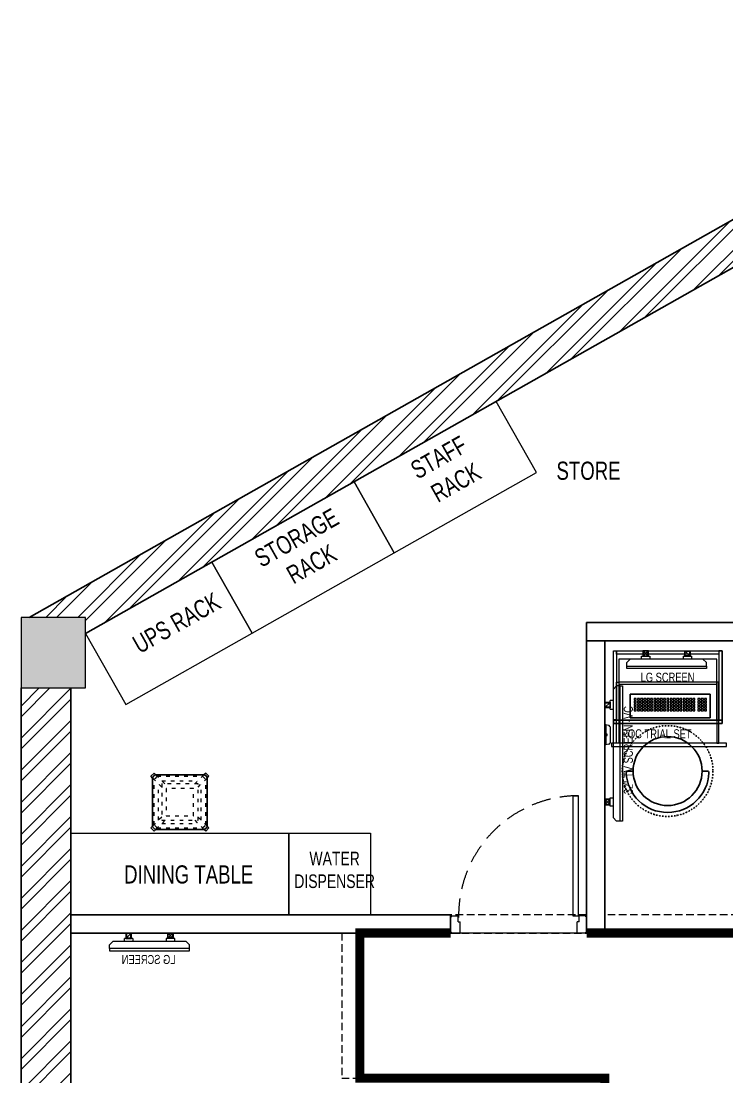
# Model space of a CAD drawing. Header units: feet. Extents: x 3163340 to 3169606, y -5539336 to -5517086.
# Drawn here: x 3163340 to 3167230, y -5522903 to -5517086 of the extents above; entities that cross this region are included whole.
import ezdxf

# ---------------------------------------------------------------- set-up
doc = ezdxf.new("R2010")
doc.units = ezdxf.units.FT
doc.header["$LTSCALE"] = 33
doc.header["$MEASUREMENT"] = 0
for name, pattern in [('a_p6_plan_L18$0$HIDDEN', [0.375, 0.25, -0.125]), ('ACAD_ISO03W100', [30, 12, -18]), ('DASHDOT2', [0.5, 0.25, -0.125, 0, -0.125]), ('HIDDEN', [9.525, 6.35, -3.175]), ('HIDDEN2', [4.7625, 3.175, -1.5875])]:
    doc.linetypes.add(name, pattern=pattern)
for name, color, linetype, lineweight in [('A-COL', 243, 'Continuous', 9), ('column hatch', 5, 'Continuous', 0), ('Door', 2, 'Continuous', 13), ('Floor-Unit', 1, 'Continuous', 13), ('LENS-DIM', 252, 'Continuous', 5), ('LENS-DOOR', 34, 'Continuous', 20), ('LENS-FURNITURE', 13, 'Continuous', 9), ('LENS-PARTITION', 21, 'Continuous', 25), ('LENS-TEXT', 31, 'Continuous', 5), ('LENS_CURTAIN', 5, 'a_p6_plan_L18$0$HIDDEN', 9), ('LENS_DIMENSION', 193, 'Continuous', 0), ('LENS_PARTITION', 21, 'Continuous', 25), ('LK-EQPMT', 3, 'Continuous', 18), ('LK-FF&E WALL', 1, 'Continuous', 9), ('LK-IT', 3, 'Continuous', 18), ('LK-TILES FINISH', 251, 'Continuous', 5), ('LN-ELEVATION-1', 81, 'Continuous', 25), ('LN-ELEVATION-2', 103, 'Continuous', 20), ('LN-ELEVATION-3', 125, 'Continuous', 18), ('LN-ELEVATION-5', 167, 'Continuous', 5), ('LN-HATCH', 251, 'Continuous', 0), ('TV', 92, 'Continuous', 18)]:
    doc.layers.add(name, color=color, linetype=linetype, lineweight=lineweight)
doc.layers.add('A-WALL', color=1, linetype='Continuous')
doc.styles.add('LK TXT', font='GILC____.TTF', dxfattribs={"height": 100})
doc.styles.get("Standard").update_dxf_attribs({"font": 'GILC____.TTF'})

# ---------------------------------------------------------------- blocks, each defined once
blk = doc.blocks.new('A$Cd4c29eb0')
at = {"layer": 'column hatch'}
h = blk.add_hatch(color=8, dxfattribs=at)
h.dxf.hatch_style = 1
h.paths.add_polyline_path([(6266, 600), (6266, 891), (6036, 891), (6036, 961), (5563, 961), (5563, 871), (5330, 871), (5330, 600)])
h.paths.add_polyline_path([(496, 600), (496, 928), (0, 928), (0, 600)])
h.paths.add_polyline_path([(230, 3489), (310, 3489), (310, 3975), (250, 3975), (0, 3975), (0, 3489)])
h.paths.add_polyline_path([(310, 6132), (310, 6618), (0, 6618), (0, 6132)])
h.paths.add_polyline_path([(345, 12143), (345, 12632), (0, 12632), (0, 12143)])
h.paths.add_polyline_path([(355, 18576), (355, 18965), (0, 18965), (0, 18576)])
h.paths.add_polyline_path([(5965, 18615), (5965, 19098), (5617, 19098), (5617, 18615)])
h.paths.add_polyline_path([(5865.4, 21921), (5854.2, 22250.6), (5467.9, 22028.9), (5467.9, 21664.7)])
h.paths.add_polyline_path([(5983, 12214), (5983, 12705), (5653, 12705), (5653, 12214)])
h.paths.add_polyline_path([(6014, 6150), (6014, 6635), (5674, 6635), (5674, 6150)])
at = {"layer": 'LN-HATCH'}
h = blk.add_hatch(dxfattribs=at)
h.set_pattern_fill('ANSI32', color=256, scale=333, angle=180)
h.set_pattern_definition([(225, (-9279711.25, 5293179.77), (88.2999593, -88.2999593), []), (225, (-9279770.12, 5293179.77), (88.2999593, -88.2999593), [])])
h.paths.add_polyline_path([(275, 12632), (275, 18576), (0, 18576), (0, 12632)])
h.paths.add_polyline_path([(265, 6618), (265, 12143), (0, 12143), (0, 6618)])
h.paths.add_polyline_path([(250, 3975), (250, 6132), (0, 6132), (0, 3975)])
h.paths.add_polyline_path([(230, 928), (230, 3489), (0, 3489), (0, 928)])
h.paths.add_polyline_path([(5467.9, 21764.7), (5467.9, 22028.9), (45, 18965), (355, 18965), (355, 18876)])
at = {"layer": 'A-COL'}
blk.add_lwpolyline([(355, 18576), (355, 18965), (0, 18965), (0, 18576)], close=True, dxfattribs=at)
at = {"layer": 'A-WALL'}
for p, q in [((45, 18965), (5467.9, 22028.9)), ((355, 18876), (5467.9, 21764.7)), ((0, 12632), (0, 18576)), ((275, 12632), (275, 18576))]:
    blk.add_line(p, q, dxfattribs=at)
blk = doc.blocks.new('*U47')
at = {"layer": 'LENS-DOOR'}
for p, q in [((548121.7, 1779235.3), (548121.7, 1778573.8)), ((548121.7, 1779235.3), (548153, 1779235.3)), ((548153, 1778573.8), (548153, 1779235.3)), ((547447.3, 1778568.6), (547452.5, 1778568.6)), ((547447.3, 1778484.1), (547447.3, 1778568.6)), ((547452.5, 1778573.8), (547488.9, 1778573.8)), ((547452.5, 1778568.6), (547452.5, 1778573.8)), ((547488.9, 1778539.9), (547488.9, 1778573.8)), ((547488.9, 1778539.9), (547499.3, 1778539.9)), ((547499.3, 1778478.9), (547499.3, 1778539.9)), ((548121.7, 1778573.8), (548153, 1778573.8)), ((548145.2, 1778478.9), (548145.2, 1778539.9)), ((548155.6, 1778539.9), (548145.2, 1778539.9)), ((548192.1, 1778573.8), (548155.6, 1778573.8)), ((548155.6, 1778539.9), (548155.6, 1778573.8)), ((548192.1, 1778568.6), (548192.1, 1778573.8)), ((548197.3, 1778568.6), (548192.1, 1778568.6)), ((548197.3, 1778484.1), (548197.3, 1778568.6)), ((547447.3, 1778484.1), (547452.5, 1778484.1)), ((547452.5, 1778478.9), (547452.5, 1778484.1)), ((548192.1, 1778478.9), (548192.1, 1778484.1)), ((548197.3, 1778484.1), (548192.1, 1778484.1)), ((547452.5, 1778478.9), (547499.3, 1778478.9)), ((548192.1, 1778478.9), (548145.2, 1778478.9))]:
    blk.add_line(p, q, dxfattribs=at)
at = {"layer": 'LENS-DOOR', "color": 7, "linetype": 'HIDDEN2'}
blk.add_ellipse((548153, 1778573.8), major_axis=(-661.5, 0), ratio=1, start_param=-1.570791, end_param=0.051209, dxfattribs=at)
blk = doc.blocks.new('TRIAL SET ROC')
at = {"layer": 'LENS-DIM', "ltscale": 0.5}
for points in [[(-400.4, -364.3), (-430.4, -364.3)], [(169.6, -364.3), (139.6, -364.3)]]:
    blk.add_lwpolyline(points, dxfattribs=at)
at = {"layer": 'LENS-FURNITURE'}
blk.add_lwpolyline([(-430.4, 18), (169.6, 18), (169.6, -382.3), (-430.4, -382.3)], close=True, dxfattribs=at)
at = {"layer": 'LENS-FURNITURE', "color": 146}
for points in [[(-412.4, -153.6), (-400.4, -153.6), (-400.4, -490.6), (-412.4, -490.6)], [(139.6, -153.6), (-400.4, -153.6), (-400.4, -165.6), (139.6, -165.6)], [(151.6, -153.6), (139.6, -153.6), (139.6, -490.6), (151.6, -490.6)], [(192.1, -490.6), (-440.9, -490.6), (-440.9, -508.6), (192.1, -508.6)]]:
    blk.add_lwpolyline(points, close=True, dxfattribs=at)
at = {"layer": 'LN-ELEVATION-2'}
for points in [[(-430.4, 18), (-412.4, 18), (-412.4, -362.3), (-430.4, -362.3)], [(-412.4, 18), (151.6, 18), (151.6, 0), (-412.4, 0)], [(169.6, 18), (151.6, 18), (151.6, -362.3), (169.6, -362.3)], [(169.6, -364.3), (-430.4, -364.3), (-430.4, -382.3), (169.6, -382.3)], [(169.6, -382.3), (-430.4, -382.3), (-430.4, -364.3), (169.6, -364.3)]]:
    blk.add_lwpolyline(points, close=True, dxfattribs=at)
at = {"layer": 'LN-ELEVATION-2', "linetype": 'HIDDEN', "ltscale": 100}
blk.add_lwpolyline([(-400.4, -364.3), (139.6, -364.3), (139.6, -27.4), (-400.4, -27.4)], close=True, dxfattribs=at)
at = {"insert": (-386.9, -414.1), "char_height": 50, "attachment_point": 1}
blk.add_mtext_dynamic_manual_height_columns('ROC TRIAL SET', width=625.228, gutter_width=500, heights=[0], dxfattribs=at)
blk = doc.blocks.new('*U23')
at = {"layer": 'LK-EQPMT', "ltscale": 12}
blk.add_lwpolyline([(6, 4.9), (-6, 4.9), (-6, -4.9), (6, -4.9)], close=True, dxfattribs=at)
blk = doc.blocks.new('*U24')
at = {"color": 0, "linetype": 'ByBlock', "lineweight": -2}
for p in [(0, 0), (18, 0), (35.9, 0), (53.9, 0), (71.8, 0), (89.8, 0), (107.8, 0), (125.7, 0), (143.7, 0), (161.6, 0), (179.6, 0), (197.6, 0), (215.5, 0), (233.5, 0), (251.4, 0), (269.4, 0), (287.4, 0), (305.3, 0), (323.3, 0), (0, -14.7), (0, -29.5), (0, -44.2), (0, -59), (18, -14.7), (18, -29.5), (18, -44.2), (18, -59), (35.9, -14.7), (35.9, -29.5), (35.9, -44.2), (35.9, -59), (53.9, -14.7), (53.9, -29.5), (53.9, -44.2), (53.9, -59), (71.8, -14.7), (71.8, -29.5), (71.8, -44.2), (71.8, -59), (89.8, -14.7), (89.8, -29.5), (89.8, -44.2), (89.8, -59), (107.8, -14.7), (107.8, -29.5), (107.8, -44.2), (107.8, -59), (125.7, -14.7), (125.7, -29.5), (125.7, -44.2), (125.7, -59), (143.7, -14.7), (143.7, -29.5), (143.7, -44.2), (143.7, -59), (161.6, -14.7), (161.6, -29.5), (161.6, -44.2), (161.6, -59), (179.6, -14.7), (179.6, -29.5), (179.6, -44.2), (179.6, -59), (197.6, -14.7), (197.6, -29.5), (197.6, -44.2), (197.6, -59), (215.5, -14.7), (215.5, -29.5), (215.5, -44.2), (215.5, -59), (233.5, -14.7), (233.5, -29.5), (233.5, -44.2), (233.5, -59), (251.4, -14.7), (251.4, -29.5), (251.4, -44.2), (251.4, -59), (269.4, -14.7), (269.4, -29.5), (269.4, -44.2), (269.4, -59), (287.4, -14.7), (287.4, -29.5), (287.4, -44.2), (287.4, -59), (305.3, -14.7), (305.3, -29.5), (305.3, -44.2), (305.3, -59), (323.3, -14.7), (323.3, -29.5), (323.3, -44.2), (323.3, -59)]:
    blk.add_blockref('*U23', p, dxfattribs=at)
blk = doc.blocks.new('*U21')
at = {"layer": 'LK-EQPMT', "ltscale": 12}
blk.add_lwpolyline([(6, 4.9), (-6, 4.9), (-6, -4.9), (6, -4.9)], close=True, dxfattribs=at)
blk = doc.blocks.new('*U22')
at = {"color": 0, "linetype": 'ByBlock', "lineweight": -2}
for p in [(0, 0), (18, 0), (35.9, 0), (0, -14.7), (0, -29.5), (0, -44.2), (0, -59), (18, -14.7), (18, -29.5), (18, -44.2), (18, -59), (35.9, -14.7), (35.9, -29.5), (35.9, -44.2), (35.9, -59)]:
    blk.add_blockref('*U21', p, dxfattribs=at)
blk = doc.blocks.new('*U16')
at = {"ltscale": 12}
blk.add_lwpolyline([(8, 0), (8, 129.1), (448, 129.1), (448, 0)], close=True, dxfattribs=at)
for name, p in [('*U24', (35.2, 101.6)), ('*U22', (386.6, 101.6))]:
    blk.add_blockref(name, p)
blk = doc.blocks.new('CLINIC SCREEN')
at = {"layer": 'TV', "ltscale": 12}
for p, q in [((-220, -19.4), (-200.6, 0)), ((200.6, 0), (-200.6, 0)), ((-138.5, 0), (-138.5, 15.5)), ((-138.5, 15.5), (-92, 15.5)), ((-92, 15.5), (-92, 0)), ((92, 15.5), (92, 0)), ((92, 15.5), (138.5, 15.5)), ((138.5, 0), (138.5, 15.5)), ((220, -19.4), (200.6, 0)), ((-220, -38.8), (-220, -19.4)), ((220, -38.8), (220, -19.4))]:
    blk.add_line(p, q, dxfattribs=at)
at = {"layer": 'TV'}
for p, q in [((-103.1, 42.9), (-127.4, 18.6)), ((-127.4, 42.9), (-103.1, 18.6)), ((102.7, 42.9), (127, 18.6))]:
    blk.add_line(p, q, dxfattribs=at)
for points in [[(-130.4, 15.5), (-100.1, 15.5), (-100.1, 45.9), (-130.4, 45.9)], [(-127.4, 18.6), (-103.1, 18.6), (-103.1, 42.9), (-127.4, 42.9)], [(130, 15.5), (99.7, 15.5), (99.7, 45.9), (130, 45.9)], [(127, 18.6), (102.7, 18.6), (102.7, 42.9), (127, 42.9)]]:
    blk.add_lwpolyline(points, close=True, dxfattribs=at)
at = {"layer": 'TV', "ltscale": 12}
blk.add_lwpolyline([(-220, -51.7), (-220, -38.8), (220, -38.8), (220, -51.7)], close=True, dxfattribs=at)
at = {"layer": 'Floor-Unit', "color": 0, "ltscale": 2, "insert": (5.2, -100.4), "char_height": 50, "attachment_point": 5}
blk.add_mtext_dynamic_manual_height_columns('LG SCREEN', width=466.48, gutter_width=12.5, heights=[0], dxfattribs=at)
blk = doc.blocks.new('DOCTOR STOOL')
at = {"layer": 'LN-ELEVATION-1', "ltscale": 100}
blk.add_lwpolyline([(228, 37.8), (228, 9.1, -0.426474), (218.5, 0, -0.959166), (218.5, 455.6, -0.426474), (228, 446.5), (228, 417.8)], format="xyb", dxfattribs=at)
at = {"layer": 'LN-ELEVATION-1', "linetype": 'DASHDOT2'}
blk.add_circle((228, 227.8), 250, dxfattribs=at)
at = {"layer": 'LN-ELEVATION-1', "ltscale": 100}
blk.add_circle((228, 227.8), 190, dxfattribs=at)
blk = doc.blocks.new('32INCH VC FOR CLINIC')
at = {"layer": 'LK-EQPMT', "ltscale": 12}
for p, q in [((81.5, 109.7), (81.5, 125.2)), ((81.5, 125.2), (128, 125.2)), ((128, 125.2), (128, 109.7)), ((617, 125.2), (617, 109.7)), ((617, 125.2), (663.5, 125.2)), ((663.5, 109.7), (663.5, 125.2)), ((0, 90.3), (19.4, 109.7)), ((0, 70.9), (0, 90.3)), ((725.6, 109.7), (19.4, 109.7)), ((745, 90.3), (725.6, 109.7)), ((745, 70.9), (745, 90.3))]:
    blk.add_line(p, q, dxfattribs=at)
at = {"layer": 'LK-EQPMT'}
for p, q in [((116.9, 152.6), (92.6, 128.3)), ((92.6, 152.6), (116.9, 128.3)), ((627.7, 152.6), (652, 128.3))]:
    blk.add_line(p, q, dxfattribs=at)
for points in [[(89.6, 125.2), (119.9, 125.2), (119.9, 155.6), (89.6, 155.6)], [(92.6, 128.3), (116.9, 128.3), (116.9, 152.6), (92.6, 152.6)], [(655, 125.2), (624.7, 125.2), (624.7, 155.6), (655, 155.6)], [(652, 128.3), (627.7, 128.3), (627.7, 152.6), (652, 152.6)]]:
    blk.add_lwpolyline(points, close=True, dxfattribs=at)
at = {"layer": 'LK-EQPMT', "ltscale": 12}
blk.add_lwpolyline([(0, 58), (0, 70.9), (745, 70.9), (745, 58)], close=True, dxfattribs=at)
at = {"layer": 'LENS-TEXT', "color": 0, "ltscale": 2, "insert": (391.2, 25.6), "char_height": 50, "attachment_point": 5}
blk.add_mtext_dynamic_manual_height_columns('32" TV SCREEN -VC', width=466.48, gutter_width=12.5, heights=[0], dxfattribs=at)
blk = doc.blocks.new('A$C142a10c7')
at = {"color": 7, "linetype": 'Continuous', "lineweight": 0}
for p, q in [((3, 22.3), (0, 5)), ((0, 5), (0, 0)), ((8.7, 28.4), (3.6, 23.4)), ((50.7, 5), (57.7, 5)), ((58.2, 5), (63, 5)), ((99.8, 28.4), (104.9, 23.4)), ((105.4, 22.3), (108.5, 5)), ((108.5, 5), (108.5, 0))]:
    blk.add_line(p, q, dxfattribs=at)
for points in [[(0, 5), (0, 5), (0.2, 5), (0.4, 5), (0.7, 5), (1, 5), (1.5, 5), (2, 5), (2.6, 5), (3.3, 5), (4, 5), (4.9, 5), (5.8, 5), (6.8, 5), (7.8, 5), (8.9, 5), (10.1, 5), (11.3, 5), (12.7, 5), (14, 5), (15.4, 5), (16.9, 5), (18.4, 5), (20, 5), (21.6, 5), (23.3, 5), (25, 5), (26.8, 5), (28.5, 5), (30.3, 5), (32.2, 5), (34, 5), (35.9, 5), (37.8, 5), (39.7, 5), (41.6, 5), (43.6, 5), (45.5, 5)], [(0, 5), (0, 5), (0.2, 5), (0.4, 5), (0.7, 5), (1, 5), (1.5, 5), (2, 5), (2.6, 5), (3.3, 5), (4, 5), (4.9, 5), (5.8, 5), (6.8, 5), (7.8, 5), (8.9, 5), (10.1, 5), (11.3, 5), (12.7, 5), (14, 5), (15.4, 5), (16.9, 5), (18.4, 5), (20, 5), (21.6, 5), (23.3, 5), (25, 5), (26.8, 5), (28.5, 5), (30.3, 5), (32.2, 5), (34, 5), (35.9, 5), (37.8, 5), (39.7, 5), (41.6, 5), (43.6, 5), (45.5, 5), (50.2, 5)], [(0, 0), (0, 0), (0.2, 0), (0.4, 0), (0.7, 0), (1, 0), (1.5, 0), (2, 0), (2.6, 0), (3.3, 0), (4, 0), (4.9, 0), (5.8, 0), (6.8, 0), (7.8, 0), (8.9, 0), (10.1, 0), (11.3, 0), (12.7, 0), (14, 0), (15.4, 0), (16.9, 0), (18.4, 0), (20, 0), (21.6, 0), (23.3, 0), (25, 0), (26.8, 0), (28.5, 0), (30.3, 0), (32.2, 0), (34, 0), (35.9, 0), (37.8, 0), (39.7, 0), (41.6, 0), (43.6, 0), (45.5, 0)], [(10.1, 29), (10.1, 29), (10.2, 29), (10.5, 29), (10.8, 29), (11.1, 29), (11.6, 29), (12.1, 29), (12.8, 29), (13.5, 29), (14.2, 29), (15.1, 29), (16, 29), (17, 29), (18.1, 29), (19.2, 29), (20.4, 29), (21.7, 29), (23, 29), (24.4, 29), (25.8, 29), (27.3, 29), (28.8, 29), (30.3, 29), (31.9, 29), (33.5, 29), (35.2, 29), (36.9, 29), (38.6, 29), (40.3, 29), (42, 29), (43.8, 29), (45.5, 29), (63, 29), (64.7, 29), (66.5, 29), (68.2, 29), (69.9, 29), (71.6, 29), (73.3, 29), (74.9, 29), (76.5, 29), (78.1, 29), (79.7, 29), (81.2, 29), (82.7, 29), (84.1, 29), (85.5, 29), (86.8, 29), (88, 29), (89.2, 29), (90.4, 29), (91.4, 29), (92.5, 29), (93.4, 29), (94.2, 29), (95, 29), (95.7, 29), (96.4, 29), (96.9, 29), (97.3, 29), (97.7, 29), (98, 29), (98.3, 29), (98.4, 29), (98.4, 29)], [(45.5, 5), (63, 5), (64.9, 5), (66.8, 5), (68.8, 5), (70.7, 5), (72.6, 5), (74.4, 5), (76.3, 5), (78.1, 5), (79.9, 5), (81.7, 5), (83.5, 5), (85.2, 5), (86.8, 5), (88.5, 5), (90, 5), (91.6, 5), (93, 5), (94.5, 5), (95.8, 5), (97.1, 5), (98.4, 5), (99.6, 5), (100.7, 5), (101.7, 5), (102.7, 5), (103.6, 5), (104.4, 5), (105.2, 5), (105.9, 5), (106.5, 5), (107, 5), (107.5, 5), (107.8, 5), (108.1, 5), (108.3, 5), (108.4, 5), (108.5, 5)], [(45.5, 0), (63, 0), (64.9, 0), (66.8, 0), (68.8, 0), (70.7, 0), (72.6, 0), (74.4, 0), (76.3, 0), (78.1, 0), (79.9, 0), (81.7, 0), (83.5, 0), (85.2, 0), (86.8, 0), (88.5, 0), (90, 0), (91.6, 0), (93, 0), (94.5, 0), (95.8, 0), (97.1, 0), (98.4, 0), (99.6, 0), (100.7, 0), (101.7, 0), (102.7, 0), (103.6, 0), (104.4, 0), (105.2, 0), (105.9, 0), (106.5, 0), (107, 0), (107.5, 0), (107.8, 0), (108.1, 0), (108.3, 0), (108.4, 0), (108.5, 0)], [(58.2, 5), (58.2, 13.4), (50.2, 13.4), (50.2, 5)], [(63, 5), (64.9, 5), (66.8, 5), (68.8, 5), (70.7, 5), (72.6, 5), (74.4, 5), (76.3, 5), (78.1, 5), (79.9, 5), (81.7, 5), (83.5, 5), (85.2, 5), (86.8, 5), (88.5, 5), (90, 5), (91.6, 5), (93, 5), (94.5, 5), (95.8, 5), (97.1, 5), (98.4, 5), (99.6, 5), (100.7, 5), (101.7, 5), (102.7, 5), (103.6, 5), (104.4, 5), (105.2, 5), (105.9, 5), (106.5, 5), (107, 5), (107.5, 5), (107.8, 5), (108.1, 5), (108.3, 5), (108.4, 5), (108.5, 5)]]:
    blk.add_lwpolyline(points, dxfattribs=at)
for points in [[(3.6, 23.4), (3.3, 23.1), (3.1, 22.7), (3.1, 22.3)], [(10.1, 29), (9.5, 29), (9, 28.8), (8.7, 28.4)], [(54.2, 11.6), (53.4, 11.6), (52.6, 10.9), (52.6, 10)], [(52.6, 10), (52.6, 9.1), (53.4, 8.4), (54.2, 8.4)], [(55.8, 10), (55.8, 10.9), (55.1, 11.6), (54.2, 11.6)], [(54.2, 8.4), (55.1, 8.4), (55.8, 9.1), (55.8, 10)], [(99.8, 28.4), (99.5, 28.8), (99, 29), (98.4, 29)], [(105.4, 22.3), (105.4, 22.7), (105.2, 23.1), (104.9, 23.4)]]:
    blk.add_open_spline(points, degree=3, dxfattribs=at)
blk = doc.blocks.new('Stool')
at = {"layer": 'LN-ELEVATION-1', "ltscale": 0.5}
blk.add_lwpolyline([(-130, 300), (130, 300, -0.414214), (150, 280), (150, 20, -0.414214), (130, 0), (-130, 0, -0.414214), (-150, 20), (-150, 280, -0.414214)], format="xyb", close=True, dxfattribs=at)
at = {"layer": 'LN-ELEVATION-3', "linetype": 'ACAD_ISO03W100', "ltscale": 0.05}
for p, q in [((-82.3, 250), (-124.7, 292.4)), ((-124.7, 292.4), (124.7, 292.4)), ((82.3, 250), (124.7, 292.4)), ((-100, 232.3), (-142.4, 274.7)), ((-142.4, 274.7), (-142.4, 25.3)), ((-117.4, 249.7), (-117.4, 50.3)), ((-99.7, 267.4), (99.7, 267.4)), ((100, 232.3), (142.4, 274.7)), ((117.4, 249.7), (117.4, 50.3)), ((142.4, 274.7), (142.4, 25.3)), ((-100, 67.7), (-142.4, 25.3)), ((100, 67.7), (142.4, 25.3)), ((-82.3, 50), (-124.7, 7.6)), ((-124.7, 7.6), (124.7, 7.6)), ((-99.7, 32.6), (99.7, 32.6)), ((82.3, 50), (124.7, 7.6))]:
    blk.add_line(p, q, dxfattribs=at)
for points in [[(-132.2, 299.9), (-124.7, 292.4), (-142.4, 274.7), (-149.9, 282.2)], [(132.2, 299.9), (124.7, 292.4), (142.4, 274.7), (149.9, 282.2)], [(-132.2, 0.1), (-124.7, 7.6), (-142.4, 25.3), (-149.9, 17.8)], [(132.2, 0.1), (124.7, 7.6), (142.4, 25.3), (149.9, 17.8)]]:
    blk.add_lwpolyline(points, dxfattribs=at)
for points in [[(-100, 250), (100, 250), (100, 50), (-100, 50)], [(-75, 225), (75, 225), (75, 75), (-75, 75)]]:
    blk.add_lwpolyline(points, close=True, dxfattribs=at)
at = {"layer": 'LN-ELEVATION-5', "ltscale": 0.5}
for points in [[(-149.9, 282.2), (-160.1, 292.4), (-142.4, 310.1), (-132.2, 299.9)], [(149.9, 282.2), (160.1, 292.4), (142.4, 310.1), (132.2, 299.9)], [(-149.9, 17.8), (-160.1, 7.6), (-142.4, -10.1), (-132.2, 0.1)], [(149.9, 17.8), (160.1, 7.6), (142.4, -10.1), (132.2, 0.1)]]:
    blk.add_lwpolyline(points, dxfattribs=at)

msp = doc.modelspace()

# ---------------------------------------------------------------- linework, layer by layer
at = {"layer": 'LENS-PARTITION'}
for points in [[(3166456.5, -5520399.9), (3167456.5, -5520399.9), (3167456.5, -5520499.9), (3166456.5, -5520499.9)], [(3166456.5, -5522110.1), (3166556.5, -5522110.1), (3166556.5, -5520499.9), (3166456.5, -5520499.9)], [(3165706.5, -5522010.1), (3163614.5, -5522010.1), (3163614.5, -5522110.1), (3165706.5, -5522110.1)]]:
    msp.add_lwpolyline(points, close=True, dxfattribs=at)
at = {"layer": 'LENS_CURTAIN', "ltscale": 5}
for points in [[(3166456.5, -5522010.1), (3165706.5, -5522010.1), (3165706.5, -5522110.1), (3166456.5, -5522110.1)], [(3167356.5, -5522010.1), (3166556.5, -5522010.1), (3166556.5, -5522110.1), (3167356.5, -5522110.1)], [(3165206.5, -5522910.1), (3165206.5, -5522110.1), (3165106.5, -5522110.1), (3165106.5, -5522910.1)]]:
    msp.add_lwpolyline(points, close=True, dxfattribs=at)
at = {"layer": 'LENS_DIMENSION'}
msp.add_lwpolyline([(3166456.5, -5522110.1), (3165706.5, -5522110.1)], dxfattribs=at)
at = {"layer": 'LK-FF&E WALL'}
for points in [[(3165958.2, -5519181.2), (3165174.6, -5519623.9), (3165396, -5520015.7), (3166179.6, -5519573)], [(3165174.6, -5519623.9), (3164391.1, -5520066.6), (3164612.4, -5520458.4), (3165396, -5520015.7)], [(3164391.1, -5520066.6), (3163694.5, -5520460.1), (3163915.9, -5520851.9), (3164612.4, -5520458.4)], [(3163614.5, -5521560.1), (3164814.5, -5521560.1), (3164814.5, -5522010.1), (3163614.5, -5522010.1)], [(3164814.5, -5521560.1), (3165264.5, -5521560.1), (3165264.5, -5522010.1), (3164814.5, -5522010.1)]]:
    msp.add_lwpolyline(points, close=True, dxfattribs=at)
at = {"layer": 'LK-TILES FINISH', "color": 212, "linetype": 'ACAD_ISO03W100', "ltscale": 0.05, "const_width": 50}
msp.add_lwpolyline([(3165706.5, -5522110.1), (3165206.5, -5522110.1), (3165206.5, -5522910.1), (3166556.5, -5522910.1), (3166556.5, -5524510.1), (3167356.5, -5524510.1), (3167356.5, -5522110.1), (3166456.5, -5522110.1)], dxfattribs=at)

# ---------------------------------------------------------------- block references
for name, p in [('TRIAL SET ROC', (3167034.4, -5520573.5)), ('*U16', (3166689.2, -5520923.7))]:
    msp.add_blockref(name, p)
for name, p, rotation in [('32INCH VC FOR CLINIC', (3166712.1, -5521493.4), 89.99999999999999), ('A$C142a10c7', (3166556.5, -5520963.9), 270)]:
    msp.add_blockref(name, p, dxfattribs=dict(rotation=rotation))
at = {"layer": 'Door'}
msp.add_blockref('*U47', (2618259.3, -7300589), dxfattribs=at)
at = {"layer": 'LENS-FURNITURE', "rotation": 89.99999999999999}
msp.add_blockref('DOCTOR STOOL', (3167130.7, -5521445.8), dxfattribs=at)
at = {"layer": 'LENS_DIMENSION'}
msp.add_blockref('A$Cd4c29eb0', (3163339.5, -5539336.1), dxfattribs=at)
at = {"layer": 'LENS_PARTITION'}
msp.add_blockref('CLINIC SCREEN', (3166897.2, -5520600.8), dxfattribs=at)
at = {"layer": 'LK-FF&E WALL', "xscale": -1, "rotation": 180}
msp.add_blockref('Stool', (3164214.5, -5521239), dxfattribs=at)
at = {"layer": 'LK-IT', "xscale": -1}
msp.add_blockref('CLINIC SCREEN', (3164047.4, -5522156), dxfattribs=at)

# ---------------------------------------------------------------- texts
at = {"layer": 'LENS-TEXT', "color": 0, "linetype": 'Continuous', "ltscale": 3, "char_height": 100, "attachment_point": 5, "rotation": 29.46579, "style": 'LK TXT'}
for s, insert in [('STAFF\\P RACK', (3165682.8, -5519562.2)), ('STORAGE \\PRACK', (3164899.2, -5520004.9)), ('UPS RACK', (3164196.7, -5520401.8))]:
    msp.add_mtext_dynamic_manual_height_columns(s, width=1099.487, gutter_width=1, heights=[0], dxfattribs=dict(at, insert=insert))
at = {"layer": 'LENS-TEXT', "color": 0, "linetype": 'Continuous', "ltscale": 3, "attachment_point": 5, "style": 'LK TXT'}
for s, width, gutter_width, insert, char_height in [('STORE', 783.964, 1, (3166466.9, -5519563.6), 100), ('WATER \\PDISPENSER', 264.162, 0.75, (3165067.5, -5521762.7), 75), ('DINING TABLE', 783.964, 1, (3164263.1, -5521788.1), 100)]:
    msp.add_mtext_dynamic_manual_height_columns(s, width=width, gutter_width=gutter_width, heights=[0], dxfattribs=dict(at, insert=insert, char_height=char_height))

doc.saveas('drawing.dxf')
